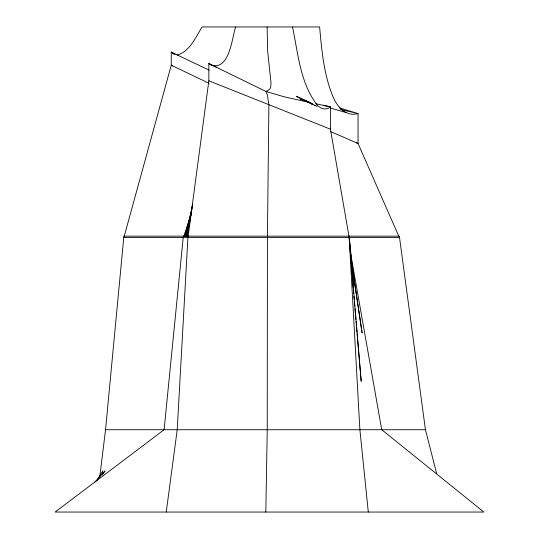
<?xml version="1.0" encoding="UTF-8"?>
<svg xmlns="http://www.w3.org/2000/svg" width="539" height="539" viewBox="0 0 539 539"><rect width="100%" height="100%" fill="white"/><g stroke="black" fill="none" stroke-linecap="round" stroke-linejoin="round"><path stroke-width="0.81" d="M267.108 26.95L267.674 51.185L271.009 82.925L270.706 87.156L270.093 88.679L267.708 90.761L265.842 91.408L208.842 63.555L208.842 80.796L188.172 236.163M267.438 236.163L268.887 104.681L267.324 94.743L265.842 91.408L283.831 96.71L308.921 102.343M265.815 512.05L267.236 429.724L267.425 236.163M99.749 477.123L105.543 429.724L123.896 236.163L399.345 236.163L425.439 429.724L436.698 473.741M166.248 512.05L177.216 429.724L187.996 236.163M191.614 210.264L187.073 236.163L192.625 205.103M235.624 26.95C232.039 37.69 229.553 70.292 211.638 65.226M192.645 204.288L185.968 236.163L190.058 218.234M190.429 216.604L190.988 214.165M102.423 472.474L102.787 470.891L96.703 480.822M191.527 210.722L184.87 236.163L191.049 214.037M124.253 236.163L171.247 65.206L171.247 52.081L209.105 70.144M183.792 236.163L190.523 216.22M102.188 474.872L105.065 470.891L94.568 482.392M177.19 55.113C189.944 51.522 195.542 37.171 202.152 26.95L319.614 26.95C321.716 50.336 323.804 74.301 332.806 96.238C336.646 106.217 346.146 117.327 358.051 113.54L358.051 143.495L398.779 236.163M123.896 237.47L399.345 237.47M105.543 429.724L425.439 429.724M323.771 105.624L325.3 105.887M326.068 106.021L330.414 106.803L330.414 129.178L348.955 236.163M315.807 103.731L330.414 106.803C326.782 110.455 320.759 108.972 317.559 105.462C300.142 83.43 298.148 53.482 292.502 26.95M340.311 109.471L358.051 113.54L339.172 107.834M330.474 108.063L346.287 112.631M308.827 101.858L300.048 98.9L312.128 103.508M208.842 80.796L330.414 129.178M309.831 102.498L296.194 96.252L306.684 101.379M330.542 131.556L358.051 143.495L356.542 142.788M314.796 105.354L317.148 106.412M172.776 65.899L171.247 65.206L209.065 83.316M306.671 101.399L302.851 99.661L315.49 105.678M311.454 103.798L312.863 104.478L308.126 102.174M216.766 67.402L208.842 63.555L210.958 64.929M175.074 54.23L171.247 52.081L174.036 54.446M350.128 250.723L381.733 429.724L483.874 512.05L55.126 512.05L164.105 429.724L183.354 236.163M350.579 255.641L350.835 257.292M351.212 259.771L362.107 332.94L351.145 259.886M352.216 271.333L352.432 272.99M352.762 275.463L353.948 284.552L349.178 236.163M368.292 512.05L359.884 429.724L349.178 237.47L361.191 381.336L357.101 333.776M353.16 287.887L352.742 282.901M353.301 289.558L353.665 293.728M353.88 296.234L354.163 299.569M354.379 302.076L354.736 306.246M354.952 308.746L355.309 312.916M355.457 314.587L355.888 319.593M356.03 321.264L356.387 325.435M356.528 327.106L356.959 332.112M349.178 237.47L351.057 261.422M351.185 263.072L351.576 268.031M351.704 269.682L352.095 274.641M352.223 276.291L352.614 281.25"/></g></svg>
